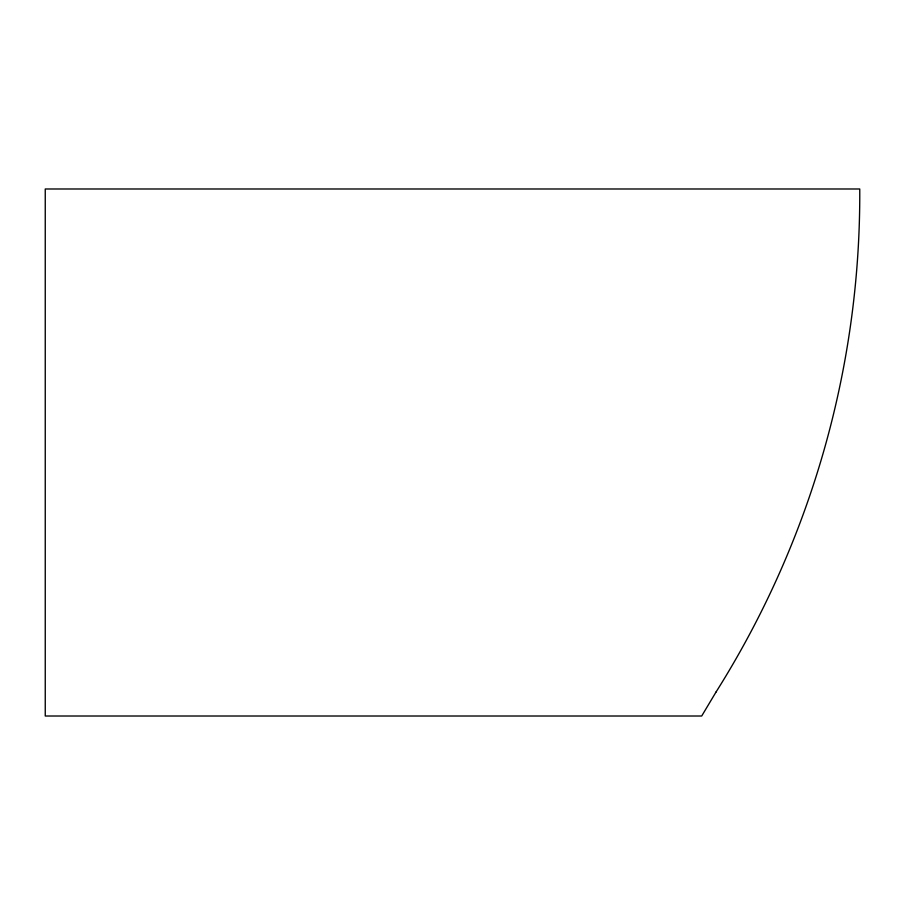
<?xml version="1.0" encoding="UTF-8"?>
<svg xmlns="http://www.w3.org/2000/svg" width="905" height="905" viewBox="0 0 905 905"><rect width="100%" height="100%" fill="white"/><g stroke="black" fill="none" stroke-linecap="round" stroke-linejoin="round"><path stroke-width="1.36" d="M716.013 692.054L701.703 716.013L45.25 716.013L45.25 188.987L859.75 188.987A933.7 933.7 0 0 1 716.013 692.054"/></g></svg>
